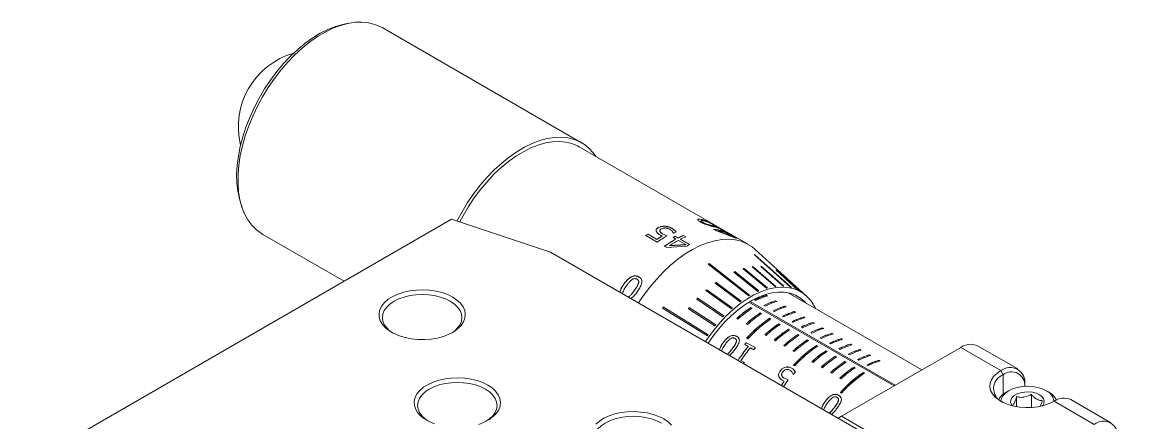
# Model space of a CAD drawing. Header units: millimetres. Extents: x 2 to 278, y 1 to 215.
# Drawn here: x 235.77 to 263.52, y 160.01 to 170.09 of the extents above; entities that cross this region are included whole.
import ezdxf

# ---------------------------------------------------------------- set-up
doc = ezdxf.new("R2010")
doc.units = ezdxf.units.MM

msp = doc.modelspace()

# ---------------------------------------------------------------- linework, layer by layer
at = {"color": 7, "linetype": 'Continuous', "lineweight": 18}
for p, q in [((243.97, 170.062), (243.86, 170.04)), ((249.82, 167.059), (244.81, 169.951)), ((254.013, 164.498), (249.76, 166.954)), ((241.258, 165.533), (241.294, 165.427)), ((246.557, 165.134), (235.766, 158.904)), ((249.041, 164.306), (246.557, 165.134)), ((251.757, 164.93), (251.756, 164.927)), ((251.917, 164.961), (251.917, 164.957)), ((252.092, 164.908), (252.092, 164.904)), ((252.859, 165.124), (252.858, 165.121)), ((252.86, 165.054), (252.862, 165.058)), ((252.985, 165.002), (252.986, 165.006)), ((253.125, 164.966), (253.127, 164.97)), ((253.195, 164.848), (253.137, 164.881)), ((253.22, 164.954), (253.218, 164.951)), ((253.22, 164.94), (253.222, 164.943)), ((253.22, 164.94), (253.224, 164.94)), ((253.38, 164.836), (253.307, 164.878)), ((253.348, 164.86), (253.35, 164.864)), ((253.348, 164.86), (253.421, 164.818)), ((253.35, 164.864), (253.423, 164.822)), ((241.81, 164.755), (243.855, 163.574)), ((251.72, 164.559), (251.435, 164.724)), ((251.489, 164.762), (251.714, 164.632)), ((251.489, 164.762), (251.49, 164.758)), ((251.49, 164.758), (251.714, 164.629)), ((251.714, 164.632), (251.714, 164.629)), ((251.785, 164.842), (251.786, 164.832)), ((251.786, 164.835), (251.786, 164.832)), ((251.843, 164.716), (251.843, 164.712)), ((251.857, 164.769), (251.968, 164.719)), ((251.857, 164.769), (251.857, 164.765)), ((251.857, 164.765), (251.968, 164.715)), ((252.192, 164.637), (252.12, 164.679)), ((252.131, 164.785), (252.127, 164.788)), ((252.174, 164.708), (252.247, 164.666)), ((252.174, 164.705), (252.174, 164.708)), ((252.174, 164.705), (252.247, 164.663)), ((252.192, 164.634), (252.192, 164.637)), ((252.247, 164.663), (252.247, 164.666)), ((252.436, 164.496), (252.253, 164.602)), ((252.307, 164.631), (252.538, 164.498)), ((252.307, 164.628), (252.307, 164.631)), ((252.307, 164.628), (252.534, 164.496)), ((252.379, 164.726), (252.38, 164.73)), ((252.379, 164.726), (252.437, 164.693)), ((252.38, 164.73), (252.44, 164.695)), ((253.655, 164.673), (253.195, 164.848)), ((253.263, 164.836), (253.265, 164.839)), ((253.263, 164.836), (253.622, 164.691)), ((253.265, 164.839), (253.624, 164.695)), ((253.378, 164.832), (253.38, 164.836)), ((253.421, 164.818), (253.423, 164.822)), ((253.624, 164.695), (253.44, 164.801)), ((253.481, 164.783), (253.483, 164.787)), ((253.481, 164.783), (253.692, 164.661)), ((253.483, 164.787), (253.714, 164.654)), ((253.521, 164.775), (253.523, 164.779)), ((253.521, 164.775), (253.541, 164.764)), ((253.523, 164.779), (253.584, 164.744)), ((253.622, 164.691), (253.624, 164.695)), ((265.038, 155.071), (249.041, 164.306)), ((251.96, 164.421), (251.902, 164.454)), ((252.464, 164.458), (251.96, 164.421)), ((252.039, 164.473), (252.436, 164.496)), ((252.04, 164.469), (252.039, 164.473)), ((252.04, 164.469), (252.436, 164.493)), ((252.436, 164.493), (252.436, 164.496)), ((255.469, 163.204), (254.181, 164.375)), ((255.071, 163.427), (254.156, 164.246)), ((254.156, 164.246), (255.072, 163.427)), ((254.156, 164.246), (254.156, 164.246)), ((254.175, 164.241), (254.176, 164.241)), ((255.091, 163.422), (254.176, 164.241)), ((254.024, 163.207), (253.003, 164.004)), ((253.003, 164.004), (253.003, 164.004)), ((253.003, 164.004), (254.025, 163.206)), ((254.049, 163.22), (253.027, 164.018)), ((253.027, 164.018), (253.027, 164.018)), ((254.247, 163.321), (253.647, 163.807)), ((253.647, 163.807), (254.248, 163.321)), ((253.647, 163.807), (253.647, 163.807)), ((254.271, 163.331), (253.671, 163.817)), ((253.671, 163.817), (253.671, 163.817)), ((254.467, 163.401), (253.88, 163.892)), ((253.88, 163.892), (254.467, 163.401)), ((253.88, 163.892), (253.88, 163.892)), ((253.903, 163.899), (253.903, 163.898)), ((254.49, 163.407), (253.903, 163.898)), ((254.68, 163.446), (254.105, 163.94)), ((254.105, 163.94), (254.106, 163.939)), ((254.106, 163.939), (254.68, 163.446)), ((254.702, 163.448), (254.128, 163.942)), ((254.128, 163.942), (254.128, 163.942)), ((254.882, 163.455), (254.32, 163.949)), ((254.32, 163.949), (254.321, 163.949)), ((254.321, 163.949), (254.882, 163.454)), ((254.341, 163.947), (254.342, 163.947)), ((254.903, 163.453), (254.342, 163.947)), ((255.244, 163.364), (254.705, 163.852)), ((254.705, 163.852), (254.705, 163.852)), ((254.705, 163.852), (255.245, 163.364)), ((254.722, 163.844), (254.722, 163.843)), ((255.262, 163.355), (254.722, 163.843)), ((250.881, 163.502), (250.883, 163.5)), ((251.252, 163.52), (251.25, 163.522)), ((251.26, 163.684), (251.262, 163.682)), ((253.802, 163.06), (253.174, 163.531)), ((253.174, 163.531), (253.802, 163.06)), ((253.174, 163.531), (253.174, 163.531)), ((253.826, 163.077), (253.198, 163.548)), ((253.198, 163.548), (253.198, 163.548)), ((255.398, 163.266), (254.868, 163.749)), ((254.868, 163.749), (254.868, 163.748)), ((254.868, 163.748), (255.399, 163.266)), ((255.414, 163.254), (254.883, 163.736)), ((251.15, 163.347), (251.148, 163.349)), ((253.583, 162.884), (252.942, 163.344)), ((252.942, 163.344), (253.583, 162.884)), ((252.942, 163.344), (252.942, 163.344)), ((253.606, 162.904), (252.965, 163.364)), ((252.965, 163.364), (252.965, 163.364)), ((254.024, 163.207), (254.025, 163.206)), ((254.247, 163.321), (254.248, 163.321)), ((254.46, 163.223), (254.459, 163.219)), ((254.489, 163.201), (254.459, 163.219)), ((254.49, 163.205), (254.46, 163.223)), ((254.467, 163.401), (254.467, 163.401)), ((254.68, 163.446), (254.68, 163.446)), ((254.882, 163.455), (254.882, 163.454)), ((258.369, 161.348), (255.011, 163.287)), ((255.071, 163.427), (255.072, 163.427)), ((255.244, 163.364), (255.245, 163.364)), ((255.398, 163.266), (255.399, 163.266)), ((255.414, 163.254), (255.414, 163.254)), ((250.996, 163.178), (251.014, 163.189)), ((250.998, 163.176), (251.016, 163.187)), ((251.016, 163.187), (251.014, 163.189)), ((253.001, 162.232), (251.874, 162.929)), ((251.874, 162.929), (251.874, 162.929)), ((253.371, 162.68), (252.717, 163.128)), ((252.717, 163.128), (253.371, 162.68)), ((252.717, 163.128), (252.717, 163.128)), ((252.739, 163.151), (252.74, 163.151)), ((253.393, 162.703), (252.74, 163.151)), ((253.802, 163.06), (253.802, 163.06)), ((254.026, 163.051), (257.672, 160.946)), ((257.699, 160.961), (254.052, 163.067)), ((257.702, 160.963), (254.055, 163.068)), ((254.103, 162.899), (254.073, 162.916)), ((254.073, 162.916), (254.073, 162.913)), ((254.164, 163.105), (254.194, 163.088)), ((254.4, 162.969), (254.43, 162.952)), ((254.725, 163.069), (254.695, 163.086)), ((254.695, 163.086), (254.695, 163.083)), ((254.725, 163.065), (254.695, 163.083)), ((254.931, 162.95), (254.93, 162.947)), ((254.96, 162.929), (254.93, 162.947)), ((254.961, 162.933), (254.931, 162.95)), ((252.982, 162.205), (251.855, 162.901)), ((251.855, 162.901), (252.982, 162.204)), ((251.855, 162.901), (251.855, 162.901)), ((253.169, 162.453), (252.503, 162.886)), ((252.503, 162.886), (252.504, 162.886)), ((252.504, 162.886), (253.17, 162.452)), ((252.524, 162.912), (252.525, 162.912)), ((253.191, 162.478), (252.525, 162.912)), ((253.371, 162.68), (253.371, 162.68)), ((253.583, 162.884), (253.583, 162.884)), ((253.72, 162.641), (253.75, 162.624)), ((254.103, 162.896), (254.073, 162.913)), ((254.339, 162.763), (254.309, 162.78)), ((254.309, 162.78), (254.309, 162.777)), ((254.339, 162.76), (254.309, 162.777)), ((254.574, 162.627), (254.544, 162.644)), ((254.544, 162.644), (254.544, 162.641)), ((254.574, 162.623), (254.544, 162.641)), ((254.636, 162.833), (254.666, 162.816)), ((254.872, 162.697), (254.901, 162.68)), ((255.167, 162.814), (255.166, 162.811)), ((255.196, 162.793), (255.166, 162.811)), ((255.197, 162.797), (255.167, 162.814)), ((255.403, 162.678), (255.402, 162.674)), ((255.432, 162.657), (255.402, 162.674)), ((255.433, 162.661), (255.403, 162.678)), ((253.169, 162.453), (253.17, 162.452)), ((253.955, 162.505), (253.985, 162.488)), ((254.81, 162.491), (254.78, 162.508)), ((254.78, 162.508), (254.78, 162.505)), ((254.81, 162.487), (254.78, 162.505)), ((255.046, 162.355), (255.016, 162.372)), ((255.016, 162.372), (255.016, 162.369)), ((255.046, 162.351), (255.016, 162.369)), ((255.107, 162.561), (255.137, 162.544)), ((255.343, 162.425), (255.373, 162.408)), ((255.668, 162.525), (255.638, 162.542)), ((255.638, 162.542), (255.638, 162.538)), ((255.668, 162.521), (255.638, 162.538)), ((255.874, 162.406), (255.873, 162.402)), ((255.903, 162.385), (255.873, 162.402)), ((255.904, 162.389), (255.874, 162.406)), ((252.982, 162.205), (252.982, 162.204)), ((253.717, 162.189), (253.719, 162.187)), ((253.967, 162.144), (253.997, 162.126)), ((254.427, 162.233), (254.457, 162.216)), ((254.663, 162.097), (254.692, 162.08)), ((255.281, 162.219), (255.251, 162.236)), ((255.251, 162.236), (255.252, 162.233)), ((255.282, 162.215), (255.252, 162.233)), ((255.517, 162.083), (255.487, 162.1)), ((255.487, 162.1), (255.487, 162.096)), ((255.517, 162.079), (255.487, 162.096)), ((255.579, 162.289), (255.609, 162.271)), ((255.814, 162.153), (255.844, 162.135)), ((256.11, 162.27), (256.109, 162.266)), ((256.139, 162.249), (256.109, 162.266)), ((256.14, 162.253), (256.11, 162.27)), ((256.375, 162.117), (256.345, 162.134)), ((256.345, 162.134), (256.345, 162.13)), ((256.375, 162.113), (256.345, 162.13)), ((253.347, 161.835), (253.345, 161.821)), ((253.375, 162.031), (253.377, 162.029)), ((253.615, 161.892), (253.614, 161.894)), ((253.708, 162.044), (253.707, 162.047)), ((254.008, 161.937), (253.921, 161.987)), ((253.96, 162.032), (254.187, 161.901)), ((253.961, 162.03), (253.96, 162.032)), ((253.961, 162.03), (254.186, 161.9)), ((254.009, 161.935), (254.008, 161.937)), ((254.149, 161.855), (254.062, 161.905)), ((254.898, 161.961), (254.928, 161.944)), ((255.134, 161.825), (255.164, 161.808)), ((255.753, 161.946), (255.723, 161.964)), ((255.723, 161.964), (255.723, 161.96)), ((255.753, 161.943), (255.723, 161.96)), ((255.988, 161.81), (255.958, 161.828)), ((255.958, 161.828), (255.959, 161.824)), ((255.989, 161.807), (255.959, 161.824)), ((256.05, 162.017), (256.08, 161.999)), ((256.286, 161.881), (256.316, 161.863)), ((259.345, 161.911), (256.351, 160.183)), ((256.581, 161.998), (256.58, 161.994)), ((256.61, 161.977), (256.58, 161.994)), ((256.611, 161.981), (256.581, 161.998)), ((256.817, 161.862), (256.816, 161.858)), ((256.846, 161.841), (256.816, 161.858)), ((256.847, 161.845), (256.817, 161.862)), ((260.353, 161.329), (259.345, 161.911)), ((260.776, 161.371), (259.768, 161.953)), ((253.478, 161.744), (253.492, 161.752)), ((253.481, 161.743), (253.494, 161.751)), ((253.494, 161.751), (253.492, 161.752)), ((253.823, 161.584), (253.91, 161.534)), ((253.825, 161.583), (253.823, 161.584)), ((253.825, 161.583), (253.91, 161.534)), ((255.605, 161.553), (255.635, 161.535)), ((256.224, 161.674), (256.194, 161.692)), ((256.194, 161.692), (256.194, 161.688)), ((256.224, 161.671), (256.194, 161.688)), ((256.46, 161.538), (256.43, 161.556)), ((256.43, 161.556), (256.43, 161.552)), ((256.46, 161.535), (256.43, 161.552)), ((256.521, 161.744), (256.551, 161.727)), ((256.757, 161.608), (256.787, 161.591)), ((257.052, 161.722), (257.053, 161.726)), ((257.082, 161.705), (257.052, 161.722)), ((257.082, 161.708), (257.053, 161.726)), ((257.288, 161.59), (257.287, 161.586)), ((257.313, 161.571), (257.287, 161.586)), ((257.318, 161.572), (257.288, 161.59)), ((254.812, 161.328), (254.814, 161.326)), ((254.943, 161.416), (254.944, 161.414)), ((255.094, 161.394), (255.096, 161.392)), ((255.137, 161.233), (255.11, 161.284)), ((255.145, 161.463), (255.175, 161.446)), ((255.193, 161.298), (255.194, 161.295)), ((255.841, 161.417), (255.871, 161.399)), ((256.077, 161.281), (256.107, 161.263)), ((256.696, 161.402), (256.666, 161.419)), ((256.666, 161.419), (256.666, 161.416)), ((256.696, 161.399), (256.666, 161.416)), ((256.931, 161.266), (256.901, 161.283)), ((256.901, 161.283), (256.901, 161.28)), ((256.929, 161.264), (256.901, 161.28)), ((256.993, 161.472), (257.023, 161.455)), ((260.353, 161.329), (260.413, 161.226)), ((254.774, 161.184), (254.776, 161.182)), ((254.81, 161.129), (254.776, 161.182)), ((254.912, 161.065), (254.862, 161.09)), ((254.912, 161.065), (254.913, 161.063)), ((254.915, 161.138), (255.013, 161.099)), ((254.915, 161.138), (254.917, 161.136)), ((254.917, 161.136), (255.014, 161.097)), ((255.139, 161.233), (255.135, 161.235)), ((256.312, 161.144), (256.342, 161.127)), ((260.413, 160.736), (260.413, 161.226)), ((260.952, 160.984), (260.952, 160.933)), ((256.28, 160.709), (256.282, 160.707)), ((256.324, 160.783), (256.354, 160.766)), ((260.549, 160.822), (260.49, 160.788)), ((261.12, 160.401), (261.12, 160.734)), ((261.551, 160.788), (261.492, 160.822)), ((255.938, 160.551), (255.939, 160.55)), ((256.271, 160.565), (256.27, 160.567)), ((260.749, 160.422), (260.749, 160.676)), ((262.697, 159.976), (261.689, 160.558)), ((263.12, 160.018), (262.112, 160.6)), ((255.91, 160.356), (255.908, 160.342)), ((256.041, 160.265), (256.055, 160.273)), ((256.044, 160.264), (256.057, 160.271)), ((256.057, 160.271), (256.055, 160.273)), ((256.178, 160.412), (256.177, 160.414)), ((256.351, 160.183), (256.267, 160.135)), ((256.351, 160.183), (256.272, 160.132)), ((259.704, 158.248), (256.351, 160.183))]:
    msp.add_line(p, q, dxfattribs=at)
at = {"color": 7, "linetype": 'Continuous', "lineweight": 18, "flags": 128}
for points in [[(241.258, 165.533), (241.225, 165.645), (241.184, 165.837), (241.162, 166.042), (241.156, 166.259), (241.169, 166.486), (241.198, 166.72), (241.245, 166.961), (241.309, 167.205), (241.39, 167.451), (241.485, 167.696), (241.596, 167.939), (241.72, 168.178), (241.858, 168.41), (242.006, 168.633), (242.165, 168.846), (242.334, 169.046), (242.509, 169.233), (242.691, 169.404), (242.877, 169.558), (243.066, 169.693), (243.257, 169.809), (243.447, 169.905), (243.635, 169.979), (243.82, 170.031), (243.86, 170.04)], [(244.81, 169.951), (244.772, 169.972), (244.626, 170.034), (244.47, 170.074), (244.303, 170.091), (244.129, 170.085), (243.947, 170.057), (243.761, 170.007), (243.57, 169.934), (243.378, 169.84), (243.185, 169.726), (242.993, 169.592), (242.803, 169.439), (242.618, 169.269), (242.439, 169.083), (242.266, 168.883), (242.103, 168.67), (241.949, 168.446), (241.807, 168.213), (241.677, 167.973), (241.561, 167.728), (241.459, 167.48), (241.372, 167.231), (241.302, 166.982), (241.248, 166.737), (241.211, 166.497), (241.192, 166.264), (241.19, 166.04), (241.206, 165.827), (241.239, 165.626), (241.29, 165.44), (241.357, 165.27), (241.44, 165.117), (241.539, 164.982), (241.653, 164.867), (241.78, 164.773), (241.81, 164.755)], [(250.037, 166.891), (249.916, 166.996), (249.782, 167.08), (249.637, 167.141), (249.48, 167.181), (249.314, 167.198), (249.139, 167.193), (248.958, 167.165), (248.771, 167.114), (248.581, 167.042), (248.388, 166.948), (248.195, 166.833), (248.003, 166.699), (247.814, 166.547), (247.628, 166.377), (247.449, 166.191), (247.277, 165.99), (247.113, 165.778), (246.959, 165.554), (246.817, 165.321), (246.691, 165.089)], [(249.76, 166.954), (249.719, 166.976), (249.577, 167.035), (249.424, 167.073), (249.261, 167.088), (249.091, 167.081), (248.914, 167.052), (248.731, 167), (248.546, 166.927), (248.358, 166.832), (248.17, 166.718), (247.984, 166.584), (247.8, 166.432), (247.62, 166.264), (247.447, 166.079), (247.281, 165.882), (247.124, 165.671), (246.977, 165.451), (246.842, 165.222), (246.759, 165.067)], [(250.182, 166.71), (250.143, 166.766), (250.037, 166.891)], [(254.181, 164.375), (254.103, 164.439), (253.972, 164.52), (253.83, 164.58), (253.677, 164.618), (253.514, 164.633), (253.344, 164.626), (253.167, 164.596), (252.984, 164.545), (252.799, 164.471), (252.611, 164.377), (252.423, 164.263), (252.237, 164.129), (252.053, 163.977), (251.873, 163.808), (251.7, 163.624), (251.534, 163.426), (251.377, 163.216), (251.252, 163.03)], [(246.583, 163.177), (246.691, 163.104), (246.778, 163.022), (246.843, 162.934), (246.884, 162.841), (246.9, 162.746), (246.891, 162.65), (246.856, 162.556), (246.797, 162.467), (246.715, 162.384), (246.611, 162.308), (246.49, 162.243), (246.352, 162.19), (246.202, 162.149), (246.043, 162.122), (245.878, 162.109), (245.712, 162.111), (245.548, 162.127), (245.391, 162.158), (245.244, 162.202), (245.11, 162.259), (244.992, 162.326), (244.894, 162.404), (244.818, 162.489), (244.764, 162.58), (244.736, 162.674), (244.733, 162.77), (244.755, 162.865), (244.802, 162.957), (244.873, 163.044), (244.966, 163.123), (245.079, 163.193), (245.209, 163.253), (245.353, 163.3), (245.508, 163.334), (245.671, 163.354), (245.836, 163.36), (246.002, 163.351), (246.163, 163.327), (246.316, 163.29), (246.457, 163.239), (246.583, 163.177)], [(246.523, 163.073), (246.403, 163.132), (246.27, 163.179), (246.125, 163.214), (245.972, 163.235), (245.816, 163.242), (245.659, 163.235), (245.507, 163.214), (245.362, 163.179), (245.228, 163.132), (245.109, 163.073), (245.007, 163.004), (244.925, 162.927), (244.865, 162.843), (244.828, 162.755), (244.816, 162.665), (244.828, 162.575), (244.865, 162.486), (244.925, 162.403), (245.007, 162.325), (245.08, 162.274)], [(255.503, 163.171), (255.393, 163.266), (255.269, 163.34), (255.133, 163.392), (254.986, 163.421), (254.831, 163.428), (254.668, 163.412), (254.499, 163.374), (254.326, 163.313), (254.15, 163.231), (253.973, 163.128), (253.797, 163.005), (253.625, 162.864), (253.456, 162.706), (253.294, 162.532), (253.139, 162.344), (252.993, 162.144), (252.936, 162.058)], [(255.457, 163.029), (255.426, 163.062), (255.318, 163.154), (255.196, 163.225), (255.063, 163.274), (254.918, 163.301), (254.765, 163.304), (254.605, 163.285), (254.438, 163.242), (254.268, 163.178), (254.096, 163.092), (253.924, 162.985), (253.753, 162.859), (253.585, 162.714), (253.423, 162.553), (253.267, 162.377), (253.12, 162.188), (253.003, 162.019)], [(246.553, 162.275), (246.625, 162.325), (246.707, 162.403), (246.767, 162.486), (246.803, 162.575), (246.816, 162.665), (246.803, 162.755), (246.767, 162.843), (246.707, 162.927), (246.625, 163.004), (246.523, 163.073)], [(261.689, 160.558), (261.57, 160.5), (261.436, 160.454), (261.29, 160.421), (261.138, 160.403), (260.982, 160.399), (260.827, 160.41), (260.677, 160.436), (260.537, 160.475), (260.41, 160.528), (260.3, 160.591), (260.209, 160.665), (260.141, 160.745), (260.096, 160.832), (260.077, 160.921), (260.084, 161.011), (260.116, 161.099), (260.172, 161.183), (260.252, 161.261), (260.353, 161.329)], [(246.128, 159.991), (245.994, 160.047), (245.876, 160.115), (245.778, 160.193), (245.702, 160.278), (245.648, 160.369), (245.62, 160.463), (245.617, 160.559), (245.639, 160.654), (245.686, 160.746), (245.757, 160.832), (245.85, 160.912), (245.963, 160.982), (246.093, 161.042), (246.237, 161.089), (246.392, 161.123), (246.555, 161.143), (246.72, 161.149), (246.886, 161.14), (247.047, 161.116), (247.199, 161.079), (247.34, 161.028), (247.467, 160.966)], [(247.407, 160.862), (247.287, 160.921), (247.154, 160.968), (247.009, 161.003), (246.856, 161.024), (246.7, 161.031), (246.543, 161.024), (246.391, 161.003), (246.246, 160.968), (246.112, 160.921), (245.992, 160.862), (245.891, 160.793), (245.809, 160.716), (245.749, 160.632), (245.712, 160.544), (245.7, 160.454), (245.712, 160.363), (245.749, 160.275), (245.809, 160.192), (245.891, 160.114), (245.964, 160.063)], [(247.467, 160.966), (247.575, 160.893), (247.662, 160.811), (247.727, 160.723), (247.768, 160.63), (247.784, 160.535), (247.775, 160.439), (247.74, 160.345), (247.681, 160.256), (247.599, 160.172), (247.495, 160.097), (247.374, 160.032), (247.236, 159.979)], [(247.436, 160.063), (247.509, 160.114), (247.591, 160.192), (247.651, 160.275), (247.687, 160.363), (247.7, 160.454), (247.687, 160.544), (247.651, 160.632), (247.591, 160.716), (247.509, 160.793), (247.407, 160.862)], [(261.492, 160.823), (261.391, 160.87), (261.276, 160.906), (261.151, 160.928), (261.021, 160.935), (260.891, 160.928), (260.766, 160.906), (260.65, 160.87), (260.549, 160.823), (260.467, 160.764), (260.405, 160.698), (260.367, 160.625), (260.354, 160.561)], [(260.639, 160.445), (260.617, 160.478), (260.598, 160.536), (260.604, 160.594), (260.635, 160.651), (260.688, 160.701), (260.76, 160.743), (260.847, 160.773), (260.945, 160.791), (261.046, 160.794), (261.147, 160.784), (261.24, 160.76), (261.32, 160.723), (261.383, 160.677), (261.425, 160.623), (261.443, 160.565), (261.437, 160.506), (261.407, 160.45), (261.403, 160.445)], [(251.826, 160.011), (251.707, 160.07), (251.573, 160.118), (251.428, 160.152), (251.275, 160.173), (251.119, 160.181), (250.963, 160.173), (250.81, 160.152), (250.665, 160.118), (250.531, 160.07), (250.412, 160.011), (250.31, 159.943), (250.228, 159.865), (250.168, 159.782), (250.131, 159.694), (250.119, 159.603), (250.131, 159.513), (250.168, 159.425), (250.228, 159.341), (250.31, 159.264), (250.383, 159.212)], [(250.176, 159.982), (250.269, 160.061), (250.382, 160.132), (250.512, 160.191), (250.656, 160.239), (250.812, 160.273), (250.974, 160.293), (251.14, 160.298), (251.305, 160.289), (251.466, 160.266), (251.619, 160.228), (251.76, 160.178), (251.886, 160.115)], [(251.886, 160.115), (251.994, 160.042), (252.082, 159.961)]]:
    msp.add_lwpolyline(points, dxfattribs=at)
at = {"color": 7, "linetype": 'Continuous', "lineweight": 18}
for centre, radius, start, end in [((243.131, 167.456), 1.934, 106.1634, 193.842), ((253.061, 163.803), 1.077, 72.8738, 86.0021), ((253.062, 163.805), 1.079, 72.8738, 86.0021), ((253.01, 163.924), 0.999, 70.1262, 72.7166), ((253.01, 163.925), 0.994, 70.1238, 71.5725), ((253.258, 162.166), 3.141, 124.2665, 125.4732), ((253.255, 162.166), 3.136, 124.2665, 125.4732), ((253.376, 162.194), 2.952, 121.2912, 124.2849), ((253.374, 162.194), 2.947, 121.2912, 124.2849), ((253.43, 162.167), 2.941, 119.8058, 125.5496), ((253.587, 162.098), 2.897, 118.7891, 125.5811), ((253.585, 162.099), 2.893, 118.7891, 125.5811), ((253.608, 162.13), 2.819, 118.7357, 123.8124), ((253.343, 162.439), 2.55, 117.2886, 118.6739), ((253.345, 162.439), 2.553, 117.2886, 118.6739), ((253.159, 162.68), 2.343, 114.1807, 116.0275), ((253.336, 162.558), 2.373, 113.7584, 117.3146), ((253.334, 162.558), 2.369, 113.7584, 117.3146), ((253.396, 162.523), 2.373, 113.7584, 117.3146), ((253.128, 163.791), 1.057, 72.7945, 82.5634), ((253.09, 163.903), 0.973, 63.7005, 70.1383), ((253.092, 163.905), 0.974, 63.7005, 70.1383), ((253.152, 163.87), 0.974, 63.7005, 70.1383), ((253.373, 163.711), 1.002, 70.1297, 73.6476), ((253.717, 162.212), 2.573, 117.2926, 119.1688), ((253.915, 163.285), 0.991, 74.7561, 75.9134), ((253.915, 163.284), 0.991, 74.7561, 75.9134), ((254.32, 161.751), 2.61, 119.6938, 120.3008), ((254.32, 161.751), 2.61, 119.6938, 120.3008), ((254.475, 161.921), 2.06, 112.9759, 113.6955), ((254.475, 161.921), 2.06, 112.9759, 113.6955), ((254.341, 162.294), 1.663, 105.2694, 106.0995), ((254.341, 162.294), 1.663, 105.2694, 106.0995), ((254.276, 162.609), 1.341, 96.3685, 97.3266), ((254.277, 162.609), 1.341, 96.3685, 97.3266), ((254.267, 162.846), 1.104, 86.1611, 87.2516), ((254.268, 162.845), 1.104, 86.1611, 87.2516), ((254.31, 163.053), 0.892, 62.4813, 63.7389), ((254.31, 163.053), 0.892, 62.4813, 63.7389), ((254.942, 161.111), 2.997, 125.593, 126.1535), ((254.943, 161.11), 2.997, 125.593, 126.1535), ((254.298, 163.036), 0.913, 50.0778, 51.316), ((255.24, 160.737), 3.475, 130.8924, 131.4002), ((255.24, 160.737), 3.475, 130.8924, 131.4002), ((255.221, 161.161), 2.37, 119.663, 120.3316), ((254.942, 161.579), 1.713, 106.3491, 116.9956), ((254.94, 161.578), 1.71, 106.3491, 116.9956), ((254.972, 161.562), 1.713, 106.3491, 116.9956), ((255.029, 161.543), 1.942, 112.954, 113.7175), ((254.902, 161.895), 1.567, 105.2441, 106.1248), ((254.842, 162.192), 1.264, 96.3394, 97.3558), ((254.833, 162.415), 1.041, 86.1279, 87.2848), ((254.854, 162.554), 0.9, 74.6975, 75.972), ((254.873, 162.61), 0.841, 62.443, 63.7772), ((254.861, 162.594), 0.86, 50.0401, 51.3537), ((254.861, 162.594), 0.86, 50.0401, 51.3537), ((255.686, 160.217), 4.678, 144.5692, 144.9806), ((255.686, 160.217), 4.678, 144.5692, 144.9806), ((255.539, 160.422), 3.91, 135.7365, 136.206), ((255.54, 160.422), 3.91, 135.7365, 136.206), ((255.593, 160.601), 2.77, 123.2751, 132.5445), ((255.469, 160.779), 2.825, 125.576, 126.1706), ((255.178, 161.443), 1.713, 106.3491, 116.9956), ((255.176, 161.442), 1.71, 106.3491, 116.9956), ((255.208, 161.425), 1.713, 106.3491, 116.9956), ((255.413, 161.307), 1.713, 106.3491, 116.9956), ((255.412, 161.306), 1.71, 106.3491, 116.9956), ((255.443, 161.289), 1.713, 106.3491, 116.9956), ((254.756, 162.449), 1.039, 25.1532, 44.031), ((255.803, 160.186), 4.264, 140.2559, 140.699), ((255.803, 160.185), 4.264, 140.2559, 140.699), ((256.032, 160.13), 3.685, 135.7222, 136.2203), ((255.75, 160.427), 3.276, 130.8769, 131.4157), ((255.59, 160.601), 2.765, 123.2751, 132.5445), ((255.623, 160.583), 2.77, 123.2751, 132.5445), ((255.828, 160.464), 2.77, 123.2751, 132.5445), ((255.826, 160.465), 2.765, 123.2751, 132.5445), ((256.203, 160.147), 2.998, 123.5876, 138.2343), ((256.2, 160.148), 2.992, 123.5876, 138.2343), ((255.858, 160.447), 2.77, 123.2751, 132.5445), ((255.647, 161.17), 1.71, 106.3491, 116.9956), ((255.649, 161.171), 1.713, 106.3491, 116.9956), ((255.679, 161.153), 1.713, 106.3491, 116.9956), ((255.885, 161.035), 1.713, 106.3491, 116.9956), ((255.883, 161.034), 1.71, 106.3491, 116.9956), ((255.915, 161.017), 1.713, 106.3491, 116.9956), ((256.281, 159.907), 4.019, 140.2424, 140.7125), ((256.233, 160.13), 2.998, 123.5876, 138.2343), ((256.3, 160.192), 2.77, 123.2751, 132.5445), ((256.297, 160.193), 2.765, 123.2751, 132.5445), ((256.33, 160.175), 2.77, 123.2751, 132.5445), ((256.535, 160.056), 2.77, 123.2751, 132.5445), ((256.533, 160.057), 2.765, 123.2751, 132.5445), ((256.12, 160.899), 1.713, 106.3491, 116.9956), ((256.119, 160.898), 1.71, 106.3491, 116.9956), ((256.15, 160.881), 1.713, 106.3491, 116.9956), ((256.355, 160.762), 1.71, 106.3491, 116.9956), ((256.356, 160.762), 1.713, 106.3491, 116.9956), ((256.386, 160.745), 1.713, 106.3491, 116.9956), ((256.462, 159.768), 4.248, 144.5484, 145.0014), ((256.565, 160.039), 2.77, 123.2751, 132.5445), ((256.771, 159.92), 2.77, 123.2751, 132.5445), ((256.769, 159.921), 2.765, 123.2751, 132.5445), ((256.801, 159.903), 2.77, 123.2751, 132.5445), ((257.007, 159.784), 2.77, 123.2751, 132.5445), ((257.004, 159.785), 2.765, 123.2751, 132.5445), ((256.592, 160.626), 1.713, 106.3491, 116.9956), ((256.59, 160.626), 1.71, 106.3491, 116.9956), ((256.622, 160.609), 1.713, 106.3491, 116.9956), ((256.828, 160.49), 1.713, 106.3491, 116.9956), ((256.826, 160.49), 1.71, 106.3491, 116.9956), ((256.858, 160.473), 1.713, 106.3491, 116.9956), ((257.006, 159.457), 3.89, 140.4034, 146.7993), ((257.002, 159.459), 3.883, 140.4033, 146.7933), ((257.044, 159.438), 3.87, 140.3895, 146.3185), ((256.76, 159.635), 3.686, 139.4283, 140.353), ((256.756, 159.637), 3.68, 139.4283, 140.353), ((256.987, 159.503), 3.686, 139.4283, 140.353), ((257.381, 159.467), 2.998, 123.5876, 138.2343), ((257.378, 159.468), 2.992, 123.5876, 138.2343), ((257.037, 159.767), 2.77, 123.2751, 132.5445), ((257.411, 159.449), 2.998, 123.5876, 138.2343), ((257.478, 159.512), 2.77, 123.2751, 132.5445), ((257.476, 159.513), 2.765, 123.2751, 132.5445), ((257.508, 159.495), 2.77, 123.2751, 132.5445), ((257.063, 160.354), 1.713, 106.3491, 116.9956), ((257.062, 160.353), 1.71, 106.3491, 116.9956), ((257.093, 160.337), 1.713, 106.3491, 116.9956), ((257.299, 160.218), 1.713, 106.3491, 116.9956), ((257.297, 160.217), 1.71, 106.3491, 116.9956), ((257.329, 160.201), 1.713, 106.3491, 116.9956), ((259.592, 161.566), 0.425, 65.6515, 125.6589), ((257.228, 159.32), 3.989, 146.2876, 146.7732), ((257.714, 159.376), 2.77, 123.2751, 132.5445), ((257.711, 159.377), 2.765, 123.2751, 132.5445), ((257.744, 159.359), 2.77, 123.2751, 132.5445), ((257.95, 159.24), 2.77, 123.2751, 132.5445), ((257.947, 159.241), 2.765, 123.2751, 132.5445), ((257.98, 159.223), 2.77, 123.2751, 132.5445), ((257.535, 160.082), 1.713, 106.3491, 116.9956), ((257.533, 160.081), 1.71, 106.3491, 116.9956), ((257.565, 160.065), 1.713, 106.3491, 116.9956), ((257.77, 159.946), 1.713, 106.3491, 116.9956), ((257.769, 159.945), 1.71, 106.3491, 116.9956), ((257.8, 159.929), 1.713, 106.3491, 116.9956), ((258.03, 158.896), 3.717, 139.7393, 141.0415), ((258.185, 159.104), 2.77, 123.2751, 132.5445), ((258.183, 159.105), 2.765, 123.2751, 132.5445), ((258.56, 158.786), 2.998, 123.5876, 138.2343), ((258.557, 158.787), 2.992, 123.5876, 138.2343), ((258.215, 159.086), 2.77, 123.2751, 132.5445), ((258.59, 158.769), 2.998, 123.5876, 138.2343), ((260.585, 161.04), 0.371, 351.3151, 128.6742), ((260.623, 160.971), 0.33, 353.4659, 129.5343), ((258.162, 158.782), 3.972, 144.9218, 146.7746), ((258.158, 158.785), 3.964, 144.9218, 146.7687), ((258.2, 158.762), 3.952, 143.7523, 146.7785), ((260.545, 160.877), 0.373, 110.7651, 244.4459), ((260.705, 160.379), 0.463, 117.6517, 150.9522), ((261.352, 160.515), 0.338, 7.2072, 65.4922), ((261.343, 160.387), 0.453, 26.5346, 62.5888), ((261.937, 160.213), 0.425, 65.6515, 125.6589), ((262.929, 159.686), 0.371, 351.3151, 128.6742)]:
    msp.add_arc(centre, radius, start, end, dxfattribs=at)
for points, knots in [([(252.814, 165.062), (252.801, 165.07), (252.773, 165.087), (252.746, 165.109), (252.737, 165.126), (252.749, 165.139), (252.792, 165.14), (252.837, 165.13), (252.859, 165.124)], [0, 0, 0, 0, 0.1251076, 0.2499959, 0.368839, 0.4996774, 0.749515, 1, 1, 1, 1]), ([(251.695, 164.834), (251.693, 164.843), (251.69, 164.861), (251.701, 164.888), (251.721, 164.908), (251.74, 164.921), (251.751, 164.927), (251.757, 164.93)], [0, 0, 0, 0, 0.249801, 0.499609, 0.749505, 0.874729, 1, 1, 1, 1]), ([(251.693, 164.849), (251.693, 164.852), (251.691, 164.864), (251.701, 164.885), (251.721, 164.904), (251.74, 164.918), (251.751, 164.924), (251.756, 164.927)], [0, 0, 0, 0, 0.100573, 0.400143, 0.699727, 0.849838, 1, 1, 1, 1]), ([(251.756, 164.927), (251.78, 164.937), (251.827, 164.956), (251.887, 164.957), (251.917, 164.957)], [0, 0, 0, 0, 0.500359, 1, 1, 1, 1]), ([(251.757, 164.93), (251.78, 164.94), (251.827, 164.96), (251.887, 164.961), (251.917, 164.961)], [0, 0, 0, 0, 0.500453, 1, 1, 1, 1]), ([(251.824, 164.892), (251.811, 164.884), (251.793, 164.873), (251.783, 164.852), (251.785, 164.841), (251.786, 164.835)], [0, 0, 0, 0, 0.4991247, 0.7496402, 1, 1, 1, 1]), ([(251.93, 164.915), (251.92, 164.915), (251.9, 164.915), (251.862, 164.909), (251.839, 164.899), (251.824, 164.892)], [0, 0, 0, 0, 0.250172, 0.500472, 1, 1, 1, 1]), ([(251.917, 164.961), (251.934, 164.959), (251.967, 164.956), (252.03, 164.94), (252.067, 164.921), (252.092, 164.908)], [0, 0, 0, 0, 0.250276, 0.500633, 1, 1, 1, 1]), ([(251.917, 164.957), (251.934, 164.956), (251.966, 164.952), (252.029, 164.936), (252.067, 164.917), (252.092, 164.904)], [0, 0, 0, 0, 0.250193, 0.500539, 1, 1, 1, 1]), ([(252.04, 164.882), (252.024, 164.89), (252.001, 164.902), (251.966, 164.911), (251.946, 164.914), (251.935, 164.915), (251.93, 164.915)], [0, 0, 0, 0, 0.499447, 0.749427, 0.874687, 1, 1, 1, 1]), ([(252.127, 164.788), (252.119, 164.805), (252.102, 164.839), (252.061, 164.868), (252.04, 164.882)], [0, 0, 0, 0, 0.500486, 1, 1, 1, 1]), ([(252.092, 164.908), (252.114, 164.894), (252.159, 164.866), (252.186, 164.833), (252.2, 164.817)], [0, 0, 0, 0, 0.497226, 1, 1, 1, 1]), ([(252.092, 164.904), (252.114, 164.89), (252.158, 164.862), (252.186, 164.83), (252.2, 164.813)], [0, 0, 0, 0, 0.497877, 1, 1, 1, 1]), ([(252.741, 165.124), (252.742, 165.126), (252.748, 165.136), (252.791, 165.136), (252.835, 165.126), (252.858, 165.121)], [0, 0, 0, 0, 0.159955, 0.579455, 1, 1, 1, 1]), ([(253.193, 164.932), (253.169, 164.938), (253.121, 164.95), (253.044, 164.969), (252.972, 164.991), (252.914, 165.013), (252.869, 165.033), (252.836, 165.05), (252.822, 165.058), (252.814, 165.062)], [0, 0, 0, 0, 0.250459, 0.50023, 0.625184, 0.749909, 0.874716, 0.937346, 1, 1, 1, 1]), ([(252.817, 165.09), (252.818, 165.088), (252.819, 165.082), (252.836, 165.069), (252.852, 165.059), (252.86, 165.054)], [0, 0, 0, 0, 0.332845, 0.665984, 1, 1, 1, 1]), ([(252.824, 165.099), (252.823, 165.099), (252.82, 165.097), (252.818, 165.093), (252.821, 165.086), (252.837, 165.073), (252.854, 165.063), (252.862, 165.058)], [0, 0, 0, 0, 0.125334, 0.250583, 0.500113, 0.749751, 1, 1, 1, 1]), ([(252.926, 165.086), (252.906, 165.091), (252.865, 165.101), (252.838, 165.1), (252.824, 165.099)], [0, 0, 0, 0, 0.501161, 1, 1, 1, 1]), ([(252.858, 165.121), (252.881, 165.114), (252.929, 165.1), (253, 165.068), (253.056, 165.04), (253.08, 165.027), (253.086, 165.024)], [0, 0, 0, 0, 0.374524, 0.748066, 0.941801, 1, 1, 1, 1]), ([(252.859, 165.124), (252.883, 165.117), (252.931, 165.103), (253.002, 165.072), (253.069, 165.038), (253.124, 165.009), (253.166, 164.985), (253.198, 164.967), (253.213, 164.959), (253.22, 164.954)], [0, 0, 0, 0, 0.2504345, 0.5001877, 0.629668, 0.7499007, 0.8747319, 0.9373529, 1, 1, 1, 1]), ([(252.86, 165.054), (252.865, 165.052), (252.873, 165.047), (252.892, 165.037), (252.919, 165.025), (252.954, 165.012), (252.974, 165.005), (252.985, 165.002)], [0, 0, 0, 0, 0.1254224, 0.2507602, 0.5005268, 0.7500438, 1, 1, 1, 1]), ([(252.862, 165.058), (252.866, 165.056), (252.875, 165.051), (252.894, 165.041), (252.921, 165.028), (252.955, 165.015), (252.976, 165.009), (252.986, 165.006)], [0, 0, 0, 0, 0.125362, 0.250643, 0.500339, 0.749896, 1, 1, 1, 1]), ([(253.061, 165.037), (253.044, 165.044), (253.01, 165.059), (252.968, 165.074), (252.941, 165.082), (252.926, 165.086)], [0, 0, 0, 0, 0.325852, 0.643345, 1, 1, 1, 1]), ([(252.985, 165.002), (253.003, 164.997), (253.038, 164.988), (253.082, 164.978), (253.11, 164.97), (253.125, 164.966)], [0, 0, 0, 0, 0.3251589, 0.6453009, 1, 1, 1, 1]), ([(252.986, 165.006), (253.004, 165.001), (253.04, 164.991), (253.084, 164.981), (253.112, 164.974), (253.127, 164.97)], [0, 0, 0, 0, 0.325118, 0.645265, 1, 1, 1, 1]), ([(253.18, 164.974), (253.175, 164.976), (253.167, 164.981), (253.148, 164.992), (253.122, 165.006), (253.089, 165.023), (253.07, 165.032), (253.061, 165.037)], [0, 0, 0, 0, 0.125385, 0.250691, 0.500473, 0.749989, 1, 1, 1, 1]), ([(253.125, 164.966), (253.138, 164.963), (253.164, 164.956), (253.2, 164.944), (253.213, 164.941), (253.22, 164.94)], [0, 0, 0, 0, 0.3338028, 0.6730178, 1, 1, 1, 1]), ([(253.127, 164.97), (253.14, 164.967), (253.166, 164.96), (253.202, 164.948), (253.215, 164.945), (253.222, 164.943)], [0, 0, 0, 0, 0.333816, 0.673041, 1, 1, 1, 1]), ([(253.222, 164.943), (253.224, 164.943), (253.228, 164.943), (253.222, 164.948), (253.205, 164.959), (253.188, 164.969), (253.18, 164.974)], [0, 0, 0, 0, 0.250221, 0.499886, 0.749549, 1, 1, 1, 1]), ([(253.22, 164.954), (253.234, 164.946), (253.261, 164.93), (253.291, 164.912), (253.304, 164.903), (253.297, 164.902), (253.26, 164.913), (253.215, 164.926), (253.193, 164.932)], [0, 0, 0, 0, 0.125107, 0.249982, 0.374728, 0.499704, 0.749513, 1, 1, 1, 1]), ([(253.218, 164.951), (253.232, 164.943), (253.259, 164.927), (253.288, 164.909), (253.301, 164.9), (253.298, 164.9), (253.298, 164.9)], [0, 0, 0, 0, 0.304818, 0.609021, 0.912784, 1, 1, 1, 1]), ([(251.787, 164.745), (251.766, 164.758), (251.723, 164.783), (251.704, 164.817), (251.695, 164.834)], [0, 0, 0, 0, 0.501299, 1, 1, 1, 1]), ([(251.786, 164.835), (251.789, 164.829), (251.794, 164.816), (251.818, 164.793), (251.841, 164.778), (251.857, 164.769)], [0, 0, 0, 0, 0.249715, 0.499736, 1, 1, 1, 1]), ([(251.786, 164.832), (251.789, 164.826), (251.794, 164.813), (251.818, 164.79), (251.841, 164.775), (251.857, 164.765)], [0, 0, 0, 0, 0.249659, 0.499683, 1, 1, 1, 1]), ([(251.843, 164.716), (251.834, 164.72), (251.814, 164.73), (251.796, 164.74), (251.787, 164.745)], [0, 0, 0, 0, 0.499995, 1, 1, 1, 1]), ([(250.782, 163.301), (250.793, 163.334), (250.815, 163.406), (250.858, 163.469), (250.881, 163.502)], [0, 0, 0, 0, 0.47138, 1, 1, 1, 1]), ([(250.784, 163.3), (250.795, 163.333), (250.817, 163.404), (250.86, 163.467), (250.883, 163.5)], [0, 0, 0, 0, 0.470602, 1, 1, 1, 1]), ([(250.881, 163.502), (250.905, 163.534), (250.954, 163.598), (251.031, 163.668), (251.104, 163.704), (251.162, 163.714), (251.206, 163.708), (251.238, 163.696), (251.253, 163.688), (251.26, 163.684)], [0, 0, 0, 0, 0.250434, 0.500188, 0.629668, 0.749901, 0.874732, 0.937353, 1, 1, 1, 1]), ([(250.883, 163.5), (250.907, 163.532), (250.955, 163.597), (251.033, 163.665), (251.105, 163.702), (251.163, 163.712), (251.217, 163.705), (251.247, 163.69), (251.262, 163.682)], [0, 0, 0, 0, 0.25035, 0.500044, 0.629545, 0.749833, 0.874781, 1, 1, 1, 1]), ([(251.089, 163.617), (251.071, 163.603), (251.035, 163.575), (250.99, 163.521), (250.963, 163.484), (250.948, 163.464)], [0, 0, 0, 0, 0.325852, 0.643345, 1, 1, 1, 1]), ([(251.213, 163.626), (251.209, 163.628), (251.2, 163.633), (251.181, 163.64), (251.154, 163.643), (251.12, 163.636), (251.099, 163.623), (251.089, 163.617)], [0, 0, 0, 0, 0.125385, 0.250691, 0.500473, 0.749989, 1, 1, 1, 1]), ([(251.148, 163.349), (251.161, 163.368), (251.188, 163.405), (251.226, 163.462), (251.242, 163.503), (251.25, 163.522)], [0, 0, 0, 0, 0.333816, 0.673041, 1, 1, 1, 1]), ([(251.15, 163.347), (251.163, 163.366), (251.19, 163.404), (251.228, 163.46), (251.244, 163.501), (251.252, 163.52)], [0, 0, 0, 0, 0.333803, 0.673018, 1, 1, 1, 1]), ([(251.25, 163.522), (251.253, 163.533), (251.258, 163.555), (251.254, 163.585), (251.238, 163.61), (251.221, 163.62), (251.213, 163.626)], [0, 0, 0, 0, 0.250221, 0.499886, 0.749549, 1, 1, 1, 1]), ([(251.26, 163.684), (251.274, 163.675), (251.301, 163.657), (251.329, 163.618), (251.339, 163.568), (251.325, 163.497), (251.283, 163.409), (251.238, 163.343), (251.215, 163.31)], [0, 0, 0, 0, 0.125107, 0.249982, 0.374728, 0.499704, 0.749513, 1, 1, 1, 1]), ([(251.252, 163.52), (251.254, 163.531), (251.26, 163.552), (251.257, 163.58), (251.248, 163.592), (251.244, 163.597)], [0, 0, 0, 0, 0.38368, 0.766676, 1, 1, 1, 1]), ([(251.262, 163.682), (251.276, 163.674), (251.298, 163.66), (251.311, 163.639), (251.315, 163.632)], [0, 0, 0, 0, 0.650771, 1, 1, 1, 1]), ([(250.852, 163.281), (250.851, 163.276), (250.849, 163.269), (250.849, 163.263), (250.849, 163.262)], [0, 0, 0, 0, 0.87545, 1, 1, 1, 1]), ([(250.948, 163.464), (250.928, 163.435), (250.887, 163.378), (250.864, 163.313), (250.852, 163.281)], [0, 0, 0, 0, 0.501161, 1, 1, 1, 1]), ([(251.014, 163.189), (251.031, 163.204), (251.064, 163.235), (251.106, 163.291), (251.134, 163.329), (251.148, 163.349)], [0, 0, 0, 0, 0.325118, 0.645265, 1, 1, 1, 1]), ([(251.016, 163.187), (251.033, 163.202), (251.066, 163.233), (251.108, 163.289), (251.136, 163.327), (251.15, 163.347)], [0, 0, 0, 0, 0.3251589, 0.6453009, 1, 1, 1, 1]), ([(251.215, 163.31), (251.192, 163.277), (251.147, 163.215), (251.091, 163.163), (251.064, 163.138)], [0, 0, 0, 0, 0.527932, 1, 1, 1, 1]), ([(253.375, 162.031), (253.397, 162.059), (253.441, 162.116), (253.511, 162.176), (253.577, 162.207), (253.629, 162.216), (253.669, 162.21), (253.698, 162.2), (253.711, 162.193), (253.717, 162.189)], [0, 0, 0, 0, 0.25044, 0.500207, 0.629487, 0.749895, 0.874727, 0.93735, 1, 1, 1, 1]), ([(253.377, 162.029), (253.398, 162.057), (253.442, 162.114), (253.512, 162.174), (253.578, 162.205), (253.63, 162.214), (253.67, 162.208), (253.699, 162.197), (253.712, 162.19), (253.719, 162.187)], [0, 0, 0, 0, 0.250278, 0.499912, 0.629187, 0.749636, 0.874584, 0.937278, 1, 1, 1, 1]), ([(253.562, 162.131), (253.538, 162.112), (253.489, 162.072), (253.453, 162.022), (253.434, 161.997)], [0, 0, 0, 0, 0.499073, 1, 1, 1, 1]), ([(253.674, 162.138), (253.67, 162.14), (253.663, 162.144), (253.645, 162.15), (253.621, 162.154), (253.59, 162.147), (253.572, 162.137), (253.562, 162.131)], [0, 0, 0, 0, 0.125385, 0.250691, 0.500474, 0.74999, 1, 1, 1, 1]), ([(253.717, 162.189), (253.73, 162.181), (253.754, 162.165), (253.779, 162.13), (253.787, 162.086), (253.774, 162.024), (253.735, 161.947), (253.694, 161.889), (253.673, 161.859)], [0, 0, 0, 0, 0.125107, 0.249985, 0.37472, 0.499695, 0.749519, 1, 1, 1, 1]), ([(253.707, 162.047), (253.708, 162.051), (253.711, 162.061), (253.713, 162.079), (253.711, 162.102), (253.696, 162.124), (253.682, 162.133), (253.674, 162.138)], [0, 0, 0, 0, 0.125347, 0.250608, 0.500107, 0.74966, 1, 1, 1, 1]), ([(253.708, 162.044), (253.71, 162.049), (253.712, 162.059), (253.715, 162.077), (253.714, 162.096), (253.706, 162.106), (253.704, 162.109)], [0, 0, 0, 0, 0.201897, 0.403696, 0.805819, 1, 1, 1, 1]), ([(253.719, 162.187), (253.731, 162.179), (253.752, 162.166), (253.765, 162.146), (253.769, 162.137)], [0, 0, 0, 0, 0.599328, 1, 1, 1, 1]), ([(253.286, 161.856), (253.295, 161.884), (253.315, 161.947), (253.354, 162.002), (253.375, 162.031)], [0, 0, 0, 0, 0.463076, 1, 1, 1, 1]), ([(253.288, 161.855), (253.297, 161.883), (253.317, 161.945), (253.356, 162), (253.377, 162.029)], [0, 0, 0, 0, 0.461959, 1, 1, 1, 1]), ([(253.434, 161.997), (253.416, 161.971), (253.379, 161.921), (253.358, 161.864), (253.347, 161.835)], [0, 0, 0, 0, 0.501133, 1, 1, 1, 1]), ([(253.492, 161.752), (253.514, 161.774), (253.559, 161.818), (253.595, 161.869), (253.614, 161.894)], [0, 0, 0, 0, 0.498905, 1, 1, 1, 1]), ([(253.494, 161.751), (253.516, 161.773), (253.561, 161.816), (253.597, 161.867), (253.615, 161.892)], [0, 0, 0, 0, 0.498925, 1, 1, 1, 1]), ([(253.673, 161.859), (253.652, 161.83), (253.612, 161.776), (253.562, 161.731), (253.538, 161.71)], [0, 0, 0, 0, 0.536132, 1, 1, 1, 1]), ([(253.614, 161.894), (253.626, 161.911), (253.65, 161.945), (253.685, 161.995), (253.699, 162.029), (253.707, 162.047)], [0, 0, 0, 0, 0.353697, 0.673027, 1, 1, 1, 1]), ([(253.615, 161.892), (253.628, 161.91), (253.652, 161.943), (253.687, 161.993), (253.701, 162.027), (253.708, 162.044)], [0, 0, 0, 0, 0.35368, 0.672999, 1, 1, 1, 1]), ([(254.774, 161.184), (254.772, 161.196), (254.766, 161.219), (254.772, 161.257), (254.788, 161.295), (254.804, 161.317), (254.812, 161.328)], [0, 0, 0, 0, 0.24986, 0.499718, 0.749644, 1, 1, 1, 1]), ([(254.776, 161.182), (254.773, 161.194), (254.768, 161.217), (254.774, 161.255), (254.79, 161.293), (254.806, 161.315), (254.814, 161.326)], [0, 0, 0, 0, 0.250006, 0.499887, 0.749746, 1, 1, 1, 1]), ([(254.812, 161.328), (254.83, 161.348), (254.867, 161.388), (254.917, 161.407), (254.943, 161.416)], [0, 0, 0, 0, 0.500482, 1, 1, 1, 1]), ([(254.814, 161.326), (254.832, 161.346), (254.868, 161.386), (254.919, 161.405), (254.944, 161.414)], [0, 0, 0, 0, 0.500366, 1, 1, 1, 1]), ([(254.872, 161.294), (254.863, 161.281), (254.849, 161.26), (254.844, 161.229), (254.847, 161.215), (254.848, 161.209)], [0, 0, 0, 0, 0.499042, 0.749645, 1, 1, 1, 1]), ([(254.958, 161.356), (254.949, 161.353), (254.933, 161.348), (254.902, 161.328), (254.884, 161.308), (254.872, 161.294)], [0, 0, 0, 0, 0.250186, 0.500447, 1, 1, 1, 1]), ([(254.943, 161.416), (254.956, 161.419), (254.984, 161.424), (255.039, 161.421), (255.072, 161.405), (255.094, 161.394)], [0, 0, 0, 0, 0.250279, 0.500639, 1, 1, 1, 1]), ([(254.944, 161.414), (254.958, 161.417), (254.986, 161.422), (255.04, 161.418), (255.073, 161.402), (255.096, 161.392)], [0, 0, 0, 0, 0.250176, 0.500522, 1, 1, 1, 1]), ([(255.053, 161.342), (255.039, 161.349), (255.018, 161.359), (254.988, 161.361), (254.971, 161.359), (254.962, 161.357), (254.958, 161.356)], [0, 0, 0, 0, 0.499418, 0.749453, 0.874699, 1, 1, 1, 1]), ([(255.135, 161.235), (255.126, 161.256), (255.109, 161.299), (255.072, 161.328), (255.053, 161.342)], [0, 0, 0, 0, 0.501144, 1, 1, 1, 1]), ([(255.094, 161.394), (255.114, 161.381), (255.154, 161.355), (255.18, 161.317), (255.193, 161.298)], [0, 0, 0, 0, 0.499528, 1, 1, 1, 1]), ([(255.096, 161.392), (255.116, 161.379), (255.153, 161.355), (255.177, 161.319), (255.188, 161.303)], [0, 0, 0, 0, 0.537913, 1, 1, 1, 1]), ([(254.862, 161.09), (254.843, 161.101), (254.805, 161.124), (254.784, 161.164), (254.774, 161.184)], [0, 0, 0, 0, 0.5012722, 1, 1, 1, 1]), ([(254.848, 161.209), (254.851, 161.201), (254.857, 161.185), (254.88, 161.16), (254.901, 161.147), (254.915, 161.138)], [0, 0, 0, 0, 0.249718, 0.499781, 1, 1, 1, 1]), ([(254.869, 161.173), (254.872, 161.171), (254.885, 161.155), (254.902, 161.144), (254.917, 161.136)], [0, 0, 0, 0, 0.181388, 1, 1, 1, 1]), ([(255.938, 160.551), (255.96, 160.58), (256.004, 160.636), (256.074, 160.697), (256.14, 160.728), (256.192, 160.736), (256.232, 160.73), (256.261, 160.72), (256.274, 160.713), (256.28, 160.709)], [0, 0, 0, 0, 0.25044, 0.500207, 0.629487, 0.749895, 0.874727, 0.93735, 1, 1, 1, 1]), ([(255.939, 160.55), (255.961, 160.578), (256.005, 160.634), (256.075, 160.694), (256.141, 160.726), (256.193, 160.734), (256.233, 160.728), (256.262, 160.718), (256.275, 160.711), (256.282, 160.707)], [0, 0, 0, 0, 0.2502775, 0.4999123, 0.6291873, 0.7496357, 0.8745843, 0.9372778, 1, 1, 1, 1]), ([(256.28, 160.709), (256.293, 160.701), (256.317, 160.685), (256.341, 160.65), (256.35, 160.607), (256.337, 160.544), (256.298, 160.467), (256.257, 160.409), (256.236, 160.38)], [0, 0, 0, 0, 0.125107, 0.249985, 0.37472, 0.499695, 0.749519, 1, 1, 1, 1]), ([(256.282, 160.707), (256.294, 160.699), (256.315, 160.686), (256.327, 160.666), (256.332, 160.658)], [0, 0, 0, 0, 0.599328, 1, 1, 1, 1]), ([(261.12, 160.734), (261.067, 160.707), (260.976, 160.661), (260.844, 160.654), (260.778, 160.669), (260.749, 160.676)], [0, 0, 0, 0, 0.439105, 0.751358, 1, 1, 1, 1]), ([(261.393, 160.577), (261.382, 160.577), (261.341, 160.578), (261.264, 160.6), (261.181, 160.666), (261.136, 160.716), (261.12, 160.734)], [0, 0, 0, 0, 0.125107, 0.47857, 0.814731, 1, 1, 1, 1]), ([(255.849, 160.376), (255.858, 160.405), (255.878, 160.467), (255.917, 160.522), (255.938, 160.551)], [0, 0, 0, 0, 0.463076, 1, 1, 1, 1]), ([(255.851, 160.375), (255.86, 160.404), (255.88, 160.466), (255.919, 160.52), (255.939, 160.55)], [0, 0, 0, 0, 0.4619587, 1, 1, 1, 1]), ([(255.997, 160.517), (255.979, 160.492), (255.942, 160.441), (255.921, 160.384), (255.91, 160.356)], [0, 0, 0, 0, 0.501133, 1, 1, 1, 1]), ([(256.125, 160.652), (256.101, 160.632), (256.052, 160.592), (256.016, 160.542), (255.997, 160.517)], [0, 0, 0, 0, 0.499073, 1, 1, 1, 1]), ([(256.237, 160.658), (256.233, 160.661), (256.225, 160.665), (256.208, 160.671), (256.184, 160.674), (256.153, 160.668), (256.135, 160.657), (256.125, 160.652)], [0, 0, 0, 0, 0.125385, 0.250691, 0.500474, 0.74999, 1, 1, 1, 1]), ([(256.177, 160.414), (256.189, 160.432), (256.213, 160.465), (256.248, 160.515), (256.262, 160.55), (256.27, 160.567)], [0, 0, 0, 0, 0.353697, 0.673027, 1, 1, 1, 1]), ([(256.178, 160.412), (256.191, 160.43), (256.215, 160.463), (256.25, 160.513), (256.264, 160.548), (256.271, 160.565)], [0, 0, 0, 0, 0.35368, 0.672999, 1, 1, 1, 1]), ([(256.27, 160.567), (256.271, 160.572), (256.274, 160.581), (256.276, 160.6), (256.274, 160.622), (256.259, 160.644), (256.245, 160.654), (256.237, 160.658)], [0, 0, 0, 0, 0.125347, 0.250608, 0.500107, 0.74966, 1, 1, 1, 1]), ([(256.271, 160.565), (256.272, 160.57), (256.275, 160.579), (256.278, 160.598), (256.277, 160.616), (256.269, 160.626), (256.267, 160.63)], [0, 0, 0, 0, 0.201897, 0.403696, 0.805819, 1, 1, 1, 1]), ([(260.749, 160.676), (260.734, 160.627), (260.71, 160.542), (260.675, 160.48), (260.657, 160.467), (260.649, 160.461)], [0, 0, 0, 0, 0.439105, 0.751358, 1, 1, 1, 1]), ([(261.346, 160.438), (261.354, 160.456), (261.37, 160.494), (261.385, 160.548), (261.393, 160.577)], [0, 0, 0, 0, 0.467914, 1, 1, 1, 1]), ([(256.055, 160.273), (256.077, 160.295), (256.122, 160.338), (256.158, 160.389), (256.177, 160.414)], [0, 0, 0, 0, 0.498905, 1, 1, 1, 1]), ([(256.057, 160.271), (256.079, 160.293), (256.124, 160.337), (256.16, 160.387), (256.178, 160.412)], [0, 0, 0, 0, 0.498925, 1, 1, 1, 1]), ([(256.236, 160.38), (256.215, 160.351), (256.175, 160.296), (256.125, 160.251), (256.101, 160.23)], [0, 0, 0, 0, 0.536132, 1, 1, 1, 1])]:
    msp.add_open_spline(points, degree=3, knots=knots, dxfattribs=at)

doc.saveas('drawing.dxf')
